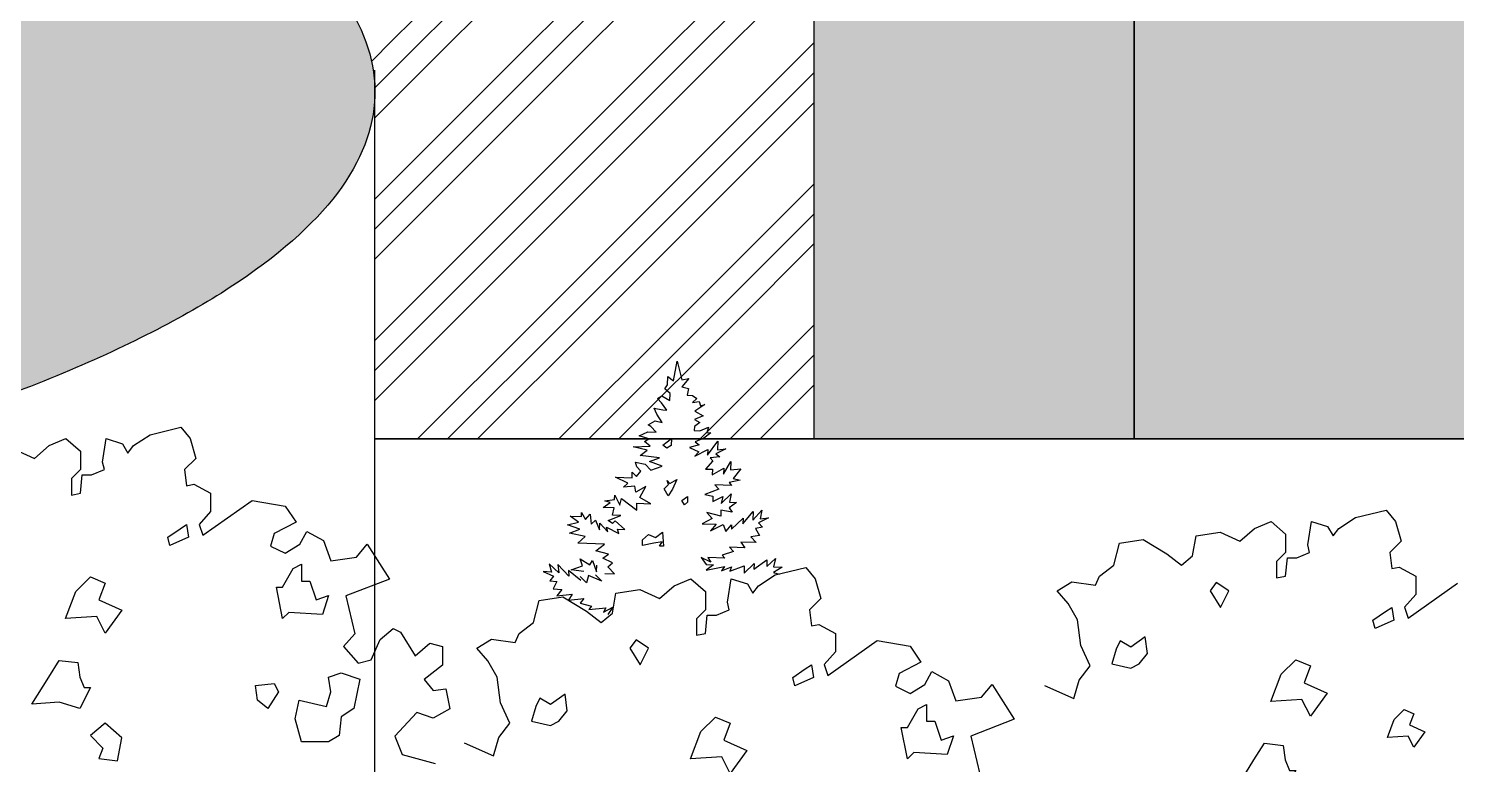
# Model space of a CAD drawing. Header units: inches. Extents: x 11.9 to 85.3, y 21.1 to 37.4.
# Drawn here: x 66.767 to 67.982, y 23.786 to 24.413 of the extents above; entities that cross this region are included whole.
import ezdxf

# ---------------------------------------------------------------- set-up
doc = ezdxf.new("R2010")
doc.units = ezdxf.units.IN
doc.header["$MEASUREMENT"] = 0
doc.layers.add('CAY', color=94, linetype='Continuous')
doc.layers.add('Layer1', color=7, linetype='Continuous')

# ---------------------------------------------------------------- blocks, each defined once
blk = doc.blocks.new('A$C76451831')
at = {"layer": 'CAY'}
for p, q in [((2471.8, 2031.9), (2478.5, 2069.3)), ((2478.5, 2069.3), (2487.7, 2034.1)), ((2460.6, 2024.6), (2461.2, 2040.4)), ((2461.2, 2040.4), (2471.8, 2031.9)), ((2500.9, 2036.3), (2487.3, 2020.9)), ((2487.7, 2034.1), (2500.9, 2036.3)), ((2441.2, 1998.5), (2449.5, 2003.7)), ((2449.5, 2003.7), (2465, 1995)), ((2455.4, 2016.6), (2460.6, 2024.6)), ((2465.5, 2008.1), (2455.4, 2016.6)), ((2465, 1995), (2465.5, 2008.1)), ((2487.3, 2020.9), (2500.3, 2017.8)), ((2500.3, 2017.8), (2497.6, 2004.7)), ((2497.6, 2004.7), (2508, 2004.3)), ((2508, 2004.3), (2515.9, 1998.6)), ((2435.1, 1980.1), (2451.3, 1976.8)), ((2440.1, 1969.1), (2435.1, 1980.1)), ((2449, 1990.1), (2441.2, 1998.5)), ((2459, 1976.6), (2449, 1990.1)), ((2451.3, 1976.8), (2459, 1976.6)), ((2515.9, 1998.6), (2507.5, 1990.8)), ((2507.5, 1990.8), (2520.7, 1993)), ((2531.4, 1987.2), (2512.4, 1974.7)), ((2520.7, 1993), (2523.1, 1984.8)), ((2523.1, 1984.8), (2531.4, 1987.2)), ((2423.5, 1948.4), (2437, 1956)), ((2428.9, 1945.4), (2423.5, 1948.4)), ((2437, 1956), (2450.4, 1952.9)), ((2450.4, 1952.9), (2440.1, 1969.1)), ((2522, 1953.1), (2511.3, 1945.3)), ((2527.9, 1966), (2511.8, 1958.9)), ((2511.8, 1958.9), (2522, 1953.1)), ((2512.4, 1974.7), (2527.9, 1966)), ((1288.9, 1909.2), (1320.1, 1922.7)), ((1320.1, 1922.7), (1347.8, 1898.6)), ((1389.7, 1877.9), (1396.8, 1922.7)), ((1396.8, 1922.7), (1427.4, 1912.7)), ((1448.6, 1909.2), (1479.9, 1929.8)), ((1479.9, 1929.8), (1538.3, 1944)), ((1538.3, 1944), (1555.9, 1922.7)), ((1555.9, 1922.7), (1566.6, 1885)), ((2407, 1927.6), (2423.1, 1935.2)), ((2425.3, 1922), (2407, 1927.6)), ((2417, 1916.8), (2425.3, 1922)), ((2423.1, 1935.2), (2438.9, 1934.7)), ((2438.9, 1934.7), (2428.9, 1945.4)), ((2511.3, 1945.3), (2511.1, 1937.6)), ((2511.1, 1937.6), (2521.5, 1937.2)), ((2529.2, 1923.4), (2513.1, 1916.2)), ((2521.5, 1937.2), (2538.1, 1944.4)), ((2542.7, 1933.8), (2529.2, 1923.4)), ((2538.1, 1944.4), (2535, 1934)), ((2535, 1934), (2542.7, 1933.8)), ((1223.4, 1902.1), (1261.1, 1885)), ((1261.1, 1885), (1288.9, 1909.2)), ((1347.8, 1898.6), (1347.8, 1863.8)), ((1427.4, 1912.7), (1438, 1895)), ((1438, 1895), (1448.6, 1909.2)), ((2395.4, 1906.7), (2427.6, 1908.3)), ((2421.9, 1900.8), (2395.4, 1906.7)), ((2408.4, 1890.4), (2421.9, 1900.8)), ((2427.6, 1908.3), (2417, 1916.8)), ((2520.6, 1910.5), (2501.8, 1905.7)), ((2501.8, 1905.7), (2520.1, 1897.4)), ((2512.1, 1889.5), (2536.6, 1901.8)), ((2520.1, 1897.4), (2512.1, 1889.5)), ((2513.1, 1916.2), (2520.6, 1910.5)), ((2536.2, 1891.4), (2555.7, 1917.4)), ((2536.6, 1901.8), (2536.2, 1891.4)), ((2571.1, 1903.3), (2552.1, 1893.5)), ((2555.7, 1917.4), (2555.1, 1901.1)), ((2555.1, 1901.1), (2571.1, 1903.3)), ((1393.2, 1863.8), (1389.7, 1877.9)), ((1566.6, 1885), (1545.3, 1863.8)), ((2402.2, 1869.3), (2399.8, 1877.6)), ((2399.8, 1877.6), (2418.2, 1874.2)), ((2409.6, 1860.9), (2402.2, 1869.3)), ((2445.4, 1886.4), (2408.4, 1890.4)), ((2418.2, 1874.2), (2428.7, 1862.9)), ((2426.6, 1879.3), (2445.4, 1886.4)), ((2450.3, 1870.4), (2426.6, 1879.3)), ((2428.7, 1862.9), (2450.3, 1870.4)), ((2546.2, 1880.1), (2532.6, 1864.8)), ((2559.6, 1887.8), (2541, 1885.8)), ((2541, 1885.8), (2546.2, 1880.1)), ((2552.1, 1893.5), (2559.6, 1887.8)), ((2566.7, 1855.4), (2580.6, 1878.9)), ((2580.6, 1878.9), (2580.1, 1863.1)), ((1347.8, 1863.8), (1330.7, 1846.6)), ((1330.7, 1846.6), (1330.7, 1815.4)), ((1347.8, 1818.9), (1351.4, 1853.7)), ((1351.4, 1853.7), (1369, 1853.7)), ((1369, 1853.7), (1393.2, 1863.8)), ((1545.3, 1863.8), (1548.9, 1833.1)), ((2361.6, 1849.4), (2393.3, 1848.3)), ((2385.3, 1838.2), (2361.6, 1849.4)), ((2393.3, 1848.3), (2393.7, 1859.2)), ((2393.7, 1859.2), (2401.6, 1850.7)), ((2401.6, 1850.7), (2409.6, 1860.9)), ((2532.6, 1864.8), (2545.7, 1864.3)), ((2545.3, 1853.9), (2567, 1866.3)), ((2545.7, 1864.3), (2545.3, 1853.9)), ((2567, 1866.3), (2566.7, 1855.4)), ((2598.4, 1843.9), (2577, 1839.2)), ((2580.1, 1863.1), (2599.2, 1865.2)), ((2599.2, 1865.2), (2585, 1847.1)), ((2585, 1847.1), (2598.4, 1843.9)), ((1330.7, 1815.4), (1347.8, 1818.9)), ((1548.9, 1833.1), (1563, 1836)), ((1563, 1836), (1594.3, 1818.9)), ((1594.3, 1818.9), (1594.3, 1784.1)), ((2360.1, 1806.9), (2360.4, 1815)), ((2360.4, 1815), (2370.2, 1796.1)), ((2376.8, 1830.3), (2385.3, 1838.2)), ((2398.2, 1832.3), (2376.8, 1830.3)), ((2400.5, 1821.3), (2398.2, 1832.3)), ((2419.5, 1831.5), (2400.5, 1821.3)), ((2407.9, 1810.6), (2419.5, 1831.5)), ((2557.5, 1826.7), (2530.9, 1816.8)), ((2530.9, 1816.8), (2546.6, 1813.5)), ((2546.6, 1813.5), (2546.3, 1803.1)), ((2581.8, 1833.6), (2550.1, 1834.7)), ((2550.1, 1834.7), (2557.5, 1826.7)), ((2562, 1799.8), (2581.2, 1817.7)), ((2577, 1839.2), (2581.8, 1833.6)), ((2581.2, 1817.7), (2577.9, 1802)), ((1580.1, 1739.3), (1673.3, 1805.4)), ((1673.3, 1805.4), (1735.8, 1794.7)), ((1735.8, 1794.7), (1756.4, 1764.1)), ((2338.3, 1791.8), (2351.8, 1801.7)), ((2359.6, 1791), (2338.3, 1791.8)), ((2341.5, 1804.8), (2360.1, 1806.9)), ((2351.8, 1801.7), (2341.5, 1804.8)), ((2356.4, 1777.5), (2359.6, 1791)), ((2370.2, 1796.1), (2373.4, 1809.1)), ((2373.4, 1809.1), (2402, 1786.8)), ((2402, 1786.8), (2402.5, 1799.9)), ((2402.5, 1799.9), (2428.8, 1799)), ((2428.8, 1799), (2407.9, 1810.6)), ((2546.3, 1803.1), (2565.2, 1812.8)), ((2561.5, 1786.7), (2561.2, 1775.8)), ((2582.7, 1783.2), (2561.5, 1786.7)), ((2565.2, 1812.8), (2562, 1799.8)), ((2591.5, 1801.5), (2577.6, 1791.1)), ((2577.6, 1791.1), (2582.7, 1783.2)), ((2577.9, 1802), (2591.5, 1801.5)), ((2622.1, 1768.2), (2639, 1786.7)), ((2639, 1786.7), (2635.8, 1770.5)), ((3764, 1772.8), (3822.4, 1787)), ((3822.4, 1787), (3840.1, 1765.7)), ((1594.3, 1784.1), (1573, 1759.9)), ((1573, 1759.9), (1580.1, 1739.3)), ((1756.4, 1764.1), (1715.1, 1742.8)), ((2270.6, 1759.2), (2292, 1763.9)), ((2294.3, 1750.7), (2270.6, 1759.2)), ((2292, 1763.9), (2276.1, 1775.3)), ((2276.1, 1775.3), (2297.4, 1774.6)), ((2297.4, 1774.6), (2297.7, 1782.3)), ((2297.7, 1782.3), (2305.3, 1768.9)), ((2305.3, 1768.9), (2313.9, 1779)), ((2313.9, 1779), (2315.9, 1760.3)), ((2315.9, 1760.3), (2323.9, 1768.2)), ((2323.9, 1768.2), (2331.4, 1749.4)), ((2331.4, 1749.4), (2331.9, 1762.5)), ((2331.9, 1762.5), (2347.1, 1746.1)), ((2347.9, 1767.4), (2372.2, 1777)), ((2355.9, 1761.7), (2347.9, 1767.4)), ((2361.5, 1766.9), (2355.9, 1761.7)), ((2372.2, 1777), (2356.4, 1777.5)), ((2379.5, 1750.4), (2361.5, 1766.9)), ((2545.1, 1770.9), (2526.2, 1761.2)), ((2526.2, 1761.2), (2552.9, 1760.2)), ((2561.2, 1775.8), (2534.7, 1782.2)), ((2534.7, 1782.2), (2545.1, 1770.9)), ((2552.9, 1760.2), (2541.6, 1747.5)), ((2541.6, 1747.5), (2566, 1759.8)), ((2566, 1759.8), (2571, 1746.5)), ((2571, 1746.5), (2581.9, 1759.2)), ((2581.6, 1751.1), (2603.6, 1771.6)), ((2581.9, 1759.2), (2581.6, 1751.1)), ((2603.3, 1761.2), (2622.6, 1784.5)), ((2603.6, 1771.6), (2603.3, 1761.2)), ((2622.6, 1784.5), (2622.1, 1768.2)), ((2651.7, 1772.6), (2632.8, 1762.9)), ((2632.8, 1762.9), (2640.2, 1754.5)), ((2635.8, 1770.5), (2651.7, 1772.6)), ((3573, 1752.2), (3604.2, 1765.7)), ((3604.2, 1765.7), (3631.9, 1741.6)), ((3673.8, 1720.9), (3680.9, 1765.7)), ((3680.9, 1765.7), (3711.5, 1755.7)), ((3732.8, 1752.2), (3764, 1772.8)), ((3840.1, 1765.7), (3850.7, 1728)), ((1715.1, 1742.8), (1708.1, 1718.6)), ((1763.5, 1722.2), (1777.1, 1746.4)), ((1777.1, 1746.4), (1808.3, 1729.3)), ((2275, 1743.2), (2294.3, 1750.7)), ((2304.2, 1736.7), (2275, 1743.2)), ((2290.6, 1724.1), (2304.2, 1736.7)), ((2347.1, 1746.1), (2344.7, 1754.4)), ((2344.7, 1754.4), (2368.3, 1742.7)), ((2365.9, 1750.9), (2379.5, 1750.4)), ((2368.3, 1742.7), (2365.9, 1750.9)), ((2634.6, 1738.8), (2618.3, 1736.6)), ((2618.3, 1736.6), (2628.7, 1725.4)), ((2640.2, 1754.5), (2627, 1752.2)), ((2627, 1752.2), (2634.6, 1738.8)), ((3455.6, 1700.3), (3462.1, 1738)), ((3462.1, 1738), (3507.5, 1745.1)), ((3507.5, 1745.1), (3545.3, 1728)), ((3545.3, 1728), (3573, 1752.2)), ((3631.9, 1741.6), (3631.9, 1706.7)), ((3711.5, 1755.7), (3722.2, 1738)), ((3722.2, 1738), (3732.8, 1752.2)), ((1708.1, 1718.6), (1735.8, 1705.1)), ((1735.8, 1705.1), (1763.5, 1722.2)), ((1808.3, 1729.3), (1822.5, 1690.9)), ((1870.8, 1698), (1891.4, 1722.2)), ((1891.4, 1722.2), (1933.3, 1656.1)), ((2340.9, 1722.3), (2290.6, 1724.1)), ((2324.6, 1709.7), (2340.9, 1722.3)), ((2348.4, 1703.5), (2324.6, 1709.7)), ((2585.5, 1708.3), (2564, 1701.4)), ((2577.7, 1716.8), (2585.5, 1708.3)), ((2607.1, 1715.7), (2577.7, 1716.8)), ((2628.7, 1725.4), (2599.3, 1726.4)), ((2599.3, 1726.4), (2607.1, 1715.7)), ((3306.5, 1682.6), (3317.1, 1724.4)), ((3317.1, 1724.4), (3361.9, 1731.5)), ((3361.9, 1731.5), (3406.7, 1703.8)), ((3631.9, 1706.7), (3614.8, 1689.6)), ((3653.2, 1696.7), (3677.3, 1706.7)), ((3677.3, 1706.7), (3673.8, 1720.9)), ((3850.7, 1728), (3829.5, 1706.7)), ((3829.5, 1706.7), (3833, 1676.1)), ((1822.5, 1690.9), (1870.8, 1698)), ((2236.3, 1685.2), (2240.6, 1669.3)), ((2254.4, 1667.9), (2236.3, 1685.2)), ((2252.8, 1684.1), (2254.4, 1667.9)), ((2273.6, 1662), (2252.8, 1684.1)), ((2278, 1673.7), (2299.6, 1681.1)), ((2294.6, 1694.5), (2313.2, 1683.4)), ((2299.6, 1681.1), (2294.6, 1694.5)), ((2313.2, 1683.4), (2318.5, 1691.4)), ((2318.5, 1691.4), (2325.9, 1669.8)), ((2325.9, 1669.8), (2326.4, 1682.9)), ((2337.7, 1695.7), (2348.4, 1703.5)), ((2356, 1687.3), (2337.7, 1695.7)), ((2347.5, 1679.5), (2356, 1687.3)), ((2360.2, 1665.9), (2347.5, 1679.5)), ((2524, 1697.3), (2533.9, 1683.8)), ((2542.3, 1688.5), (2524, 1697.3)), ((2547.5, 1683.4), (2533.6, 1673)), ((2533.6, 1673), (2568.7, 1679.9)), ((2533.9, 1683.8), (2547.5, 1683.4)), ((2569.2, 1695.7), (2537.1, 1696.9)), ((2537.1, 1696.9), (2542.3, 1688.5)), ((2568.7, 1679.9), (2563, 1671.9)), ((2563, 1671.9), (2581.8, 1679.4)), ((2564, 1701.4), (2569.2, 1695.7)), ((2578.8, 1671.4), (2605.9, 1681.3)), ((2581.8, 1679.4), (2578.8, 1671.4)), ((2605.4, 1667.7), (2624.6, 1685.6)), ((2605.9, 1681.3), (2605.4, 1667.7)), ((2624.3, 1675.2), (2648.9, 1693)), ((2624.6, 1685.6), (2624.3, 1675.2)), ((2648.4, 1679.8), (2664.8, 1695.1)), ((2648.9, 1693), (2648.4, 1679.8)), ((2677.9, 1678.8), (2661.2, 1668.5)), ((2664.8, 1695.1), (2661.6, 1679.4)), ((2661.6, 1679.4), (2677.9, 1678.8)), ((2664.3, 1664.1), (2722.6, 1678.3)), ((2722.6, 1678.3), (2740.3, 1657)), ((3278.8, 1661.9), (3306.5, 1682.6)), ((3406.7, 1703.8), (3434.4, 1682.6)), ((3434.4, 1682.6), (3455.6, 1700.3)), ((3614.8, 1689.6), (3614.8, 1658.4)), ((3631.9, 1661.9), (3635.5, 1696.7)), ((3635.5, 1696.7), (3653.2, 1696.7)), ((3833, 1676.1), (3847.2, 1679)), ((3847.2, 1679), (3878.4, 1661.9)), ((1933.3, 1656.1), (1850.8, 1624.3)), ((2224.6, 1670.4), (2244.1, 1661.9)), ((2240.6, 1669.3), (2224.6, 1670.4)), ((2244.1, 1661.9), (2237.2, 1653)), ((2237.2, 1653), (2250.5, 1651.6)), ((2250.5, 1651.6), (2243.7, 1637.7)), ((2272.6, 1672.4), (2273.6, 1662)), ((2295.9, 1653.3), (2272.6, 1672.4)), ((2301.9, 1670.6), (2278, 1673.7)), ((2306.7, 1649.3), (2295.1, 1661.4)), ((2310.8, 1662.9), (2306.7, 1649.3)), ((2336, 1652.2), (2310.8, 1662.9)), ((2323.9, 1664.2), (2336, 1652.2)), ((2341.7, 1666.5), (2360.2, 1665.9)), ((2473.2, 1643.5), (2504.5, 1657)), ((2504.5, 1657), (2532.2, 1632.9)), ((2574, 1612.2), (2581.1, 1657)), ((2581.1, 1657), (2611.8, 1647)), ((2633, 1643.5), (2664.3, 1664.1)), ((2661.2, 1668.5), (2672, 1665.4)), ((2740.3, 1657), (2750.9, 1619.3)), ((3199.2, 1634.2), (3226.9, 1651.3)), ((3226.9, 1651.3), (3271.7, 1644.8)), ((3271.7, 1644.8), (3278.8, 1661.9)), ((3614.8, 1658.4), (3631.9, 1661.9)), ((3878.4, 1661.9), (3878.4, 1627.1)), ((1850.8, 1624.3), (1867.9, 1552.3)), ((2243.7, 1637.7), (2260.2, 1636.6)), ((2260.2, 1636.6), (2250.4, 1624.7)), ((2250.4, 1624.7), (2279.7, 1627.6)), ((2279.7, 1627.6), (2272.6, 1616.4)), ((2355.9, 1591.6), (2362.4, 1629.3)), ((2362.4, 1629.3), (2407.8, 1636.4)), ((2407.8, 1636.4), (2445.5, 1619.3)), ((2445.5, 1619.3), (2473.2, 1643.5)), ((2532.2, 1632.9), (2532.2, 1598.1)), ((2611.8, 1647), (2622.4, 1629.3)), ((2622.4, 1629.3), (2633, 1643.5)), ((3219.8, 1610), (3199.2, 1634.2)), ((3878.4, 1627.1), (3857.2, 1602.9)), ((3864.3, 1582.3), (3957.4, 1648.4)), ((2206.7, 1573.9), (2217.3, 1615.8)), ((2217.3, 1615.8), (2262.1, 1622.8)), ((2262.1, 1622.8), (2306.9, 1595.1)), ((2272.6, 1616.4), (2301.9, 1619.3)), ((2301.9, 1619.3), (2294.6, 1610.4)), ((2294.6, 1610.4), (2316.5, 1604.8)), ((2316.5, 1604.8), (2311.6, 1598.8)), ((2311.6, 1598.8), (2343.6, 1601.9)), ((2339, 1593.3), (2356.7, 1603.2)), ((2343.6, 1601.9), (2339, 1593.3)), ((2356.7, 1603.2), (2347.6, 1589.1)), ((2532.2, 1598.1), (2515.1, 1580.9)), ((2553.4, 1588), (2577.6, 1598.1)), ((2577.6, 1598.1), (2574, 1612.2)), ((2750.9, 1619.3), (2729.7, 1598.1)), ((2729.7, 1598.1), (2733.2, 1567.4)), ((3237.5, 1578.7), (3219.8, 1610)), ((3857.2, 1602.9), (3864.3, 1582.3)), ((2179, 1553.2), (2206.7, 1573.9)), ((2306.9, 1595.1), (2334.7, 1573.9)), ((2334.7, 1573.9), (2355.9, 1591.6)), ((2515.1, 1580.9), (2515.1, 1549.7)), ((2532.2, 1553.2), (2535.7, 1588)), ((2535.7, 1588), (2553.4, 1588)), ((2733.2, 1567.4), (2747.4, 1570.3)), ((2747.4, 1570.3), (2778.6, 1553.2)), ((3244, 1530.4), (3237.5, 1578.7)), ((1867.9, 1552.3), (1846.6, 1528.1)), ((1916.2, 1541.7), (1940.4, 1562.3)), ((1940.4, 1562.3), (1954.5, 1555.8)), ((1954.5, 1555.8), (1982.2, 1510.4)), ((2099.4, 1525.5), (2127.1, 1542.6)), ((2127.1, 1542.6), (2171.9, 1536.1)), ((2171.9, 1536.1), (2179, 1553.2)), ((2515.1, 1549.7), (2532.2, 1553.2)), ((2778.6, 1553.2), (2778.6, 1518.4)), ((1846.6, 1528.1), (1874.3, 1496.9)), ((1899.1, 1503.3), (1916.2, 1541.7)), ((1982.2, 1510.4), (2010, 1534.6)), ((2010, 1534.6), (2034.1, 1528.1)), ((2034.1, 1528.1), (2034.1, 1493.3)), ((2120, 1501.3), (2099.4, 1525.5)), ((2778.6, 1518.4), (2757.4, 1494.2)), ((2764.5, 1473.6), (2857.6, 1539.7)), ((2857.6, 1539.7), (2920.1, 1529)), ((2920.1, 1529), (2940.8, 1498.4)), ((3261.7, 1492), (3244, 1530.4)), ((1874.3, 1496.9), (1899.1, 1503.3)), ((2034.1, 1493.3), (1999.3, 1465.6)), ((2137.7, 1470.1), (2120, 1501.3)), ((2757.4, 1494.2), (2764.5, 1473.6)), ((2940.8, 1498.4), (2899.5, 1477.1)), ((3240.4, 1464.3), (3261.7, 1492)), ((1999.3, 1465.6), (2016.4, 1445)), ((2144.2, 1421.7), (2137.7, 1470.1)), ((2899.5, 1477.1), (2892.4, 1452.9)), ((2947.9, 1456.5), (2961.4, 1480.7)), ((2961.4, 1480.7), (2992.7, 1463.6)), ((2992.7, 1463.6), (3006.8, 1425.2)), ((3230.4, 1429.5), (3240.4, 1464.3)), ((2016.4, 1445), (2040.6, 1447.9)), ((2040.6, 1447.9), (2047.7, 1410.1)), ((2892.4, 1452.9), (2920.1, 1439.4)), ((2920.1, 1439.4), (2947.9, 1456.5)), ((3055.2, 1432.3), (3075.8, 1456.5)), ((3075.8, 1456.5), (3117.7, 1390.4)), ((3175, 1454.3), (3230.4, 1429.5)), ((2047.7, 1410.1), (2016.4, 1392.5)), ((2161.9, 1383.3), (2144.2, 1421.7)), ((3006.8, 1425.2), (3055.2, 1432.3)), ((1985.2, 1403.1), (1943.9, 1358.2)), ((2016.4, 1392.5), (1985.2, 1403.1)), ((2140.7, 1355.6), (2161.9, 1383.3)), ((3117.7, 1390.4), (3035.1, 1358.6)), ((1943.9, 1358.2), (1957.5, 1323.4)), ((2130.6, 1320.8), (2140.7, 1355.6)), ((3035.1, 1358.6), (3052.2, 1286.6)), ((2075.2, 1345.6), (2130.6, 1320.8)), ((1957.5, 1323.4), (2020, 1306.3))]:
    blk.add_line(p, q, dxfattribs=at)
for points in [[(2451.7, 1910.2), (2468, 1922.8), (2467.5, 1909.6), (2459.2, 1904.5)], [(2453.8, 1827.6), (2462.2, 1835.5), (2459.8, 1843.3), (2465, 1837.6), (2478.4, 1845.3), (2470.1, 1827), (2461.5, 1814.2)], [(1537.1, 1751.5), (1548.9, 1759.4), (1552.9, 1735.6), (1517.3, 1719.8), (1513.3, 1735.6)], [(2452.7, 1718.4), (2445, 1718.7), (2450.2, 1726.6), (2434.3, 1724.5), (2412.8, 1719.8), (2413.2, 1730.7), (2424.4, 1740.7), (2437.4, 1734.8), (2450.9, 1745.2)], [(1750.8, 1676.2), (1766.7, 1684.2), (1766.7, 1652.5), (1782.5, 1652.5), (1794.4, 1616.8), (1818.1, 1624.8), (1806.3, 1589.1), (1742.9, 1593.1), (1731.1, 1581.2), (1719.2, 1640.6), (1731.1, 1640.6)], [(1339.1, 1632.7), (1366.8, 1660.4), (1394.5, 1648.5), (1382.7, 1616.8), (1426.2, 1597), (1394.5, 1553.5), (1378.7, 1585.2), (1319.3, 1581.2)], [(3524.3, 1634.1), (3500.5, 1649.9), (3488.6, 1634.1), (3508.4, 1602.4)], [(3821.2, 1594.5), (3833.1, 1602.4), (3837, 1578.6), (3801.4, 1562.8), (3797.4, 1578.6)], [(3369.9, 1515.3), (3365.9, 1547), (3338.2, 1527.2), (3318.4, 1539), (3310.5, 1523.2), (3302.6, 1495.5), (3338.2, 1487.6), (3354, 1495.5)], [(2424.5, 1525.4), (2400.8, 1541.2), (2388.9, 1525.4), (2408.7, 1493.7)], [(1287.7, 1470.3), (1307.5, 1502), (1343.1, 1498), (1347, 1470.3), (1355, 1450.5), (1366.8, 1450.5), (1347, 1410.9), (1307.5, 1422.8), (1256, 1418.8)], [(2721.4, 1485.8), (2733.3, 1493.7), (2737.3, 1469.9), (2701.6, 1454.1), (2697.7, 1469.9)], [(3623.3, 1475.7), (3651, 1503.4), (3678.7, 1491.5), (3666.8, 1459.8), (3710.3, 1440), (3678.7, 1396.5), (3662.8, 1428.1), (3603.5, 1424.2)], [(1754.8, 1391.1), (1762.7, 1426.7), (1814.2, 1414.8), (1822.1, 1442.6), (1818.1, 1470.3), (1841.9, 1478.2), (1877.5, 1466.3), (1865.7, 1410.9), (1841.9, 1395), (1837.9, 1359.4), (1818.1, 1347.5), (1766.7, 1347.5)], [(1683.5, 1426.7), (1679.6, 1454.5), (1715.2, 1458.4), (1723.1, 1442.6), (1703.3, 1410.9)], [(2270.1, 1406.6), (2266.2, 1438.3), (2238.4, 1418.5), (2218.7, 1430.3), (2210.7, 1414.5), (2202.8, 1386.8), (2238.4, 1378.9), (2254.3, 1386.8)], [(2935.2, 1410.5), (2951, 1418.5), (2951, 1386.8), (2966.9, 1386.8), (2978.8, 1351.1), (3002.5, 1359.1), (2990.6, 1323.4), (2927.3, 1327.4), (2915.4, 1315.5), (2903.5, 1374.9), (2915.4, 1374.9)], [(3837.8, 1390.3), (3856.3, 1408.8), (3874.8, 1400.9), (3866.9, 1379.8), (3895.9, 1366.6), (3874.8, 1337.5), (3864.2, 1358.6), (3824.6, 1356)], [(1418.3, 1311.9), (1426.2, 1355.4), (1394.5, 1383.2), (1366.8, 1359.4), (1390.6, 1335.6), (1382.7, 1315.8)], [(2523.5, 1367), (2551.2, 1394.7), (2578.9, 1382.8), (2567, 1351.1), (2610.6, 1331.3), (2578.9, 1287.8), (2563.1, 1319.5), (2503.7, 1315.5)], [(3571.8, 1313.3), (3591.6, 1345), (3627.2, 1341), (3631.2, 1313.3), (3639.1, 1293.5), (3651, 1293.5), (3631.2, 1253.9), (3591.6, 1265.8), (3540.1, 1261.8)]]:
    blk.add_lwpolyline(points, close=True, dxfattribs=at)
blk.add_lwpolyline([(2492.6, 1796.8), (2487.9, 1805.1), (2498.6, 1812.9), (2498.2, 1802), (2492.6, 1796.8)], dxfattribs=at)

msp = doc.modelspace()

# ---------------------------------------------------------------- hatches: boundary and pattern name
at = {"true_color": 0x939598}
h = msp.add_hatch(dxfattribs=at)
h.set_pattern_fill('GOST_GROUND', color=252, scale=0.0085)
h.set_pattern_definition([(45, (0, 0), (0.12020815, 0), [0.17]), (45, (0.0255, 0), (0.12020815, 0), [0.17]), (45, (0.051, 0), (0.12020815, 0), [0.17])])
edge = h.paths.add_edge_path()
edge.add_line((67.4352, 27.1344), (65.3891, 27.1344))
edge.add_line((65.3891, 27.1344), (65.3891, 24.9139))
edge.add_spline(control_points=[(65.3891, 24.9139), (65.5039, 24.9015), (65.6137, 24.8871)], knot_values=[0.52123, 0.52123, 0.52123, 0.60723, 0.60723, 0.60723], weights=[0.86225, 0.865802, 0.871111], degree=2, periodic=0)
edge.add_spline(control_points=[(65.6137, 24.8871), (65.8538, 24.8557), (66.0636, 24.8157)], knot_values=[0.329424, 0.329424, 0.329424, 0.52123, 0.52123, 0.52123], weights=[0.871111, 0.882951, 0.903531], degree=2, periodic=0)
edge.add_spline(control_points=[(66.0636, 24.8157), (66.2271, 24.7846), (66.3679, 24.7491)], knot_values=[0.173686, 0.173686, 0.173686, 0.329424, 0.329424, 0.329424], weights=[0.903531, 0.920241, 0.942712], degree=2, periodic=0)
edge.add_spline(control_points=[(66.3679, 24.7491), (66.5171, 24.7115), (66.6371, 24.6699)], knot_values=[0, 0, 0, 0.173686, 0.173686, 0.173686], weights=[0.942712, 0.967773, 1], degree=2, periodic=0)
edge.add_spline(control_points=[(66.6371, 24.6699), (66.6494, 24.6655), (66.6618, 24.661)], knot_values=[6.748839, 6.748839, 6.748839, 7.248839, 7.248839, 7.248839], weights=[1, 1, 1], degree=2, periodic=0)
edge.add_spline(control_points=[(66.6618, 24.661), (66.6742, 24.6566), (66.6866, 24.6521)], knot_values=[6.248839, 6.248839, 6.248839, 6.748839, 6.748839, 6.748839], weights=[1, 1, 1], degree=2, periodic=0)
edge.add_spline(control_points=[(66.6866, 24.6521), (66.7426, 24.6312), (66.7907, 24.6096)], knot_values=[6.161485, 6.161485, 6.161485, 6.248839, 6.248839, 6.248839], weights=[1, 0.983792, 0.969396], degree=2, periodic=0)
edge.add_spline(control_points=[(66.7907, 24.6096), (66.8283, 24.5927), (66.8609, 24.5754)], knot_values=[6.094844, 6.094844, 6.094844, 6.161485, 6.161485, 6.161485], weights=[0.969396, 0.958414, 0.948487], degree=2, periodic=0)
edge.add_spline(control_points=[(66.8609, 24.5754), (66.8932, 24.5583), (66.9203, 24.5409)], knot_values=[6.030353, 6.030353, 6.030353, 6.094844, 6.094844, 6.094844], weights=[0.948487, 0.93888, 0.930261], degree=2, periodic=0)
edge.add_spline(control_points=[(66.9203, 24.5409), (66.9367, 24.5304), (66.9513, 24.5199)], knot_values=[5.992002, 5.992002, 5.992002, 6.030353, 6.030353, 6.030353], weights=[0.930261, 0.925135, 0.920359], degree=2, periodic=0)
edge.add_spline(control_points=[(66.9513, 24.5199), (66.9653, 24.5097), (66.9776, 24.4994)], knot_values=[5.955286, 5.955286, 5.955286, 5.992002, 5.992002, 5.992002], weights=[0.920359, 0.915786, 0.911534], degree=2, periodic=0)
edge.add_spline(control_points=[(66.9776, 24.4994), (66.9873, 24.4913), (66.9959, 24.4831)], knot_values=[5.926552, 5.926552, 5.926552, 5.955286, 5.955286, 5.955286], weights=[0.911534, 0.908206, 0.905074], degree=2, periodic=0)
edge.add_spline(control_points=[(66.9959, 24.4831), (67.0032, 24.4762), (67.0097, 24.4693)], knot_values=[5.902351, 5.902351, 5.902351, 5.926552, 5.926552, 5.926552], weights=[0.905074, 0.902437, 0.899938], degree=2, periodic=0)
edge.add_spline(control_points=[(67.0097, 24.4693), (67.0149, 24.4637), (67.0196, 24.4581)], knot_values=[5.882899, 5.882899, 5.882899, 5.902351, 5.902351, 5.902351], weights=[0.899938, 0.89793, 0.896012], degree=2, periodic=0)
edge.add_spline(control_points=[(67.0196, 24.4581), (67.0243, 24.4525), (67.0285, 24.4469)], knot_values=[5.863573, 5.863573, 5.863573, 5.882899, 5.882899, 5.882899], weights=[0.896012, 0.894106, 0.892289], degree=2, periodic=0)
edge.add_spline(control_points=[(67.0285, 24.4469), (67.0338, 24.4398), (67.0382, 24.4327)], knot_values=[5.839234, 5.839234, 5.839234, 5.863573, 5.863573, 5.863573], weights=[0.892289, 0.89, 0.887852], degree=2, periodic=0)
edge.add_spline(control_points=[(67.0382, 24.4327), (67.0417, 24.427), (67.0447, 24.4214)], knot_values=[5.819954, 5.819954, 5.819954, 5.839234, 5.839234, 5.839234], weights=[0.887852, 0.886151, 0.884538], degree=2, periodic=0)
edge.add_spline(control_points=[(67.0447, 24.4214), (67.0476, 24.416), (67.05, 24.4106)], knot_values=[5.80168, 5.80168, 5.80168, 5.819954, 5.819954, 5.819954], weights=[0.884538, 0.883009, 0.881559], degree=2, periodic=0)
edge.add_spline(control_points=[(67.05, 24.4106), (67.0541, 24.4013), (67.0567, 24.392)], knot_values=[5.770228, 5.770228, 5.770228, 5.80168, 5.80168, 5.80168], weights=[0.881559, 0.879064, 0.876804], degree=2, periodic=0)
edge.add_spline(control_points=[(67.0567, 24.392), (67.0577, 24.3884), (67.0585, 24.3848)], knot_values=[5.75801, 5.75801, 5.75801, 5.770228, 5.770228, 5.770228], weights=[0.876804, 0.875926, 0.875084], degree=2, periodic=0)
edge.add_spline(control_points=[(67.0585, 24.3848), (67.0598, 24.3791), (67.0605, 24.3734)], knot_values=[5.738762, 5.738762, 5.738762, 5.75801, 5.75801, 5.75801], weights=[0.875084, 0.873756, 0.872517], degree=2, periodic=0)
edge.add_spline(control_points=[(67.0605, 24.3734), (67.061, 24.3697), (67.0612, 24.3661)], knot_values=[5.72657, 5.72657, 5.72657, 5.738762, 5.738762, 5.738762], weights=[0.872517, 0.871732, 0.870983], degree=2, periodic=0)
edge.add_line((67.0614, 24.3633), (67.0614, 24.3606))
edge.add_spline(control_points=[(67.0614, 24.3606), (67.0615, 24.3584), (67.0614, 24.3562)], knot_values=[5.70997, 5.70997, 5.70997, 5.717351, 5.717351, 5.717351], weights=[0.869869, 0.869432, 0.869007], degree=2, periodic=0)
edge.add_spline(control_points=[(67.0609, 24.3474), (67.0614, 24.3518), (67.0614, 24.3562)], knot_values=[5.695114, 5.695114, 5.695114, 5.70997, 5.70997, 5.70997], weights=[0.867349, 0.868152, 0.869007], degree=2, periodic=0)
edge.add_line((67.0614, 24.3562), (67.0614, 24.0633))
edge.add_line((67.0614, 24.0633), (67.4352, 24.0633))
edge.add_line((67.4352, 24.0633), (67.4352, 27.1344))
edge = h.paths.add_edge_path()
edge.add_line((65.3891, 27.1344), (63.3723, 27.1344))
edge.add_line((63.3723, 27.1344), (63.3723, 24.9691))
edge.add_spline(control_points=[(63.3723, 24.9691), (63.7145, 24.9864), (64.0745, 24.9849)], knot_values=[1.066196, 1.066196, 1.066196, 1.321012, 1.321012, 1.321012], weights=[0.924312, 0.891632, 0.874375], degree=2, periodic=0)
edge.add_spline(control_points=[(64.0745, 24.9849), (64.5036, 24.983), (64.9215, 24.9548)], knot_values=[0.775098, 0.775098, 0.775098, 1.066196, 1.066196, 1.066196], weights=[0.874375, 0.854661, 0.855077], degree=2, periodic=0)
edge.add_spline(control_points=[(64.9215, 24.9548), (65.1623, 24.9385), (65.3891, 24.9139)], knot_values=[0.60723, 0.60723, 0.60723, 0.775098, 0.775098, 0.775098], weights=[0.855077, 0.855316, 0.86225], degree=2, periodic=0)
edge.add_line((65.3891, 24.9139), (65.3891, 27.1344))
at = {"true_color": 0x383839}
h = msp.add_hatch(color=250, dxfattribs=at)
h.dxf.hatch_style = 1
edge = h.paths.add_edge_path()
edge.add_ellipse((64.26, 24.4085), major_axis=(-2.8014, 0.0523), ratio=0.204931, start_angle=288.6937, end_angle=540)
edge.add_line((67.0614, 24.3562), (67.0614, 24.3606))
edge.add_ellipse((64.26, 24.4085), major_axis=(-2.8014, 0.0523), ratio=0.204931, start_angle=540.4384, end_angle=570.2021)
edge.add_line((66.6866, 24.6521), (66.6371, 24.6699))
edge.add_ellipse((64.26, 24.4085), major_axis=(-2.8014, 0.0523), ratio=0.204931, start_angle=212.17, end_angle=246.4515)
edge.add_ellipse((64.26, 24.4085), major_axis=(-2.8014, 0.0523), ratio=0.204931, start_angle=246.4515, end_angle=288.6937)
edge = h.paths.add_edge_path(flags=16)
edge.add_ellipse((64.2181, 24.4504), major_axis=(-2.4768, 0.0209), ratio=0.193122, start_angle=284.0819, end_angle=643.7165, ccw=False)
edge.add_line((63.6194, 24.9194), (63.6347, 24.92))
at = {"true_color": 0x636466}
h = msp.add_hatch(color=251, dxfattribs=at)
h.dxf.hatch_style = 1
h.paths.add_polyline_path([(72.3212, 23.5648), (72.3212, 24.448), (67.7073, 24.448), (67.7073, 24.0633), (69.1166, 24.0633), (69.2436, 24.0633), (69.2436, 23.8417)])
at = {"layer": 'Layer1', "true_color": 0x636466}
h = msp.add_hatch(color=251, dxfattribs=at)
h.dxf.hatch_style = 1
h.paths.add_polyline_path([(67.7073, 27.4286), (63.2701, 27.4271), (63.2701, 27.1344), (67.4352, 27.1344), (67.4352, 24.0633), (67.7073, 24.0633), (67.7073, 24.448)])

# ---------------------------------------------------------------- linework, layer by layer
for points in [[(72.3212, 24.448), (67.7073, 24.448), (67.7073, 24.0633), (67.7073, 27.4286), (63.2701, 27.4271), (19.2205, 27.4271), (19.2205, 24.9886), (63.2701, 24.9886), (63.2701, 27.4271)], [(72.3212, 24.448), (67.7073, 24.448), (67.7073, 24.0633), (67.7073, 27.4286), (63.2701, 27.4271), (19.2205, 27.4271), (19.2205, 24.9886), (63.2701, 24.9886), (63.2701, 27.4271)], [(67.4352, 24.0633), (67.4352, 27.1344), (63.2701, 27.1344), (63.3723, 27.1344), (63.3723, 24.9691)]]:
    msp.add_lwpolyline(points)
msp.add_lwpolyline([(61.4586, 23.7913, 0.283451), (67.0614, 23.3938), (67.0614, 24.3772)], format="xyb")
msp.add_lwpolyline([(12.4966, 22.5475), (70.2537, 21.5191), (69.1166, 22.2596), (69.1166, 24.0633), (67.0614, 24.0633), (69.2436, 24.0633), (69.2436, 22.3819), (70.5198, 21.5465), (70.5198, 21.1086), (12.4966, 21.9488)], close=True)
msp.add_rational_spline([(66.6371, 24.6699), (65.1672, 25.1793), (62.798, 24.9246), (60.4287, 24.6698), (61.8579, 24.156), (63.287, 23.6422), (65.6808, 23.8882), (68.0746, 24.1341), (66.6866, 24.6521), (66.6618, 24.661), (66.6371, 24.6699)], [1, 0.710136079506, 1, 0.710136079506, 1, 0.710136079506, 1, 0.710136079506, 1, 1, 1], degree=2, knots=[0, 0, 0, 1.56221, 1.56221, 3.124419, 3.124419, 4.686629, 4.686629, 6.248839, 6.248839, 7.248839, 7.248839, 7.248839])

# ---------------------------------------------------------------- block references
at = {"layer": 'CAY', "xscale": 0.0004489089019145984, "yscale": 0.0004489089019145984, "zscale": 0.0004489089019145984}
msp.add_blockref('A$C76451831', (66.2059, 23.2005), dxfattribs=at)

doc.saveas('drawing.dxf')
